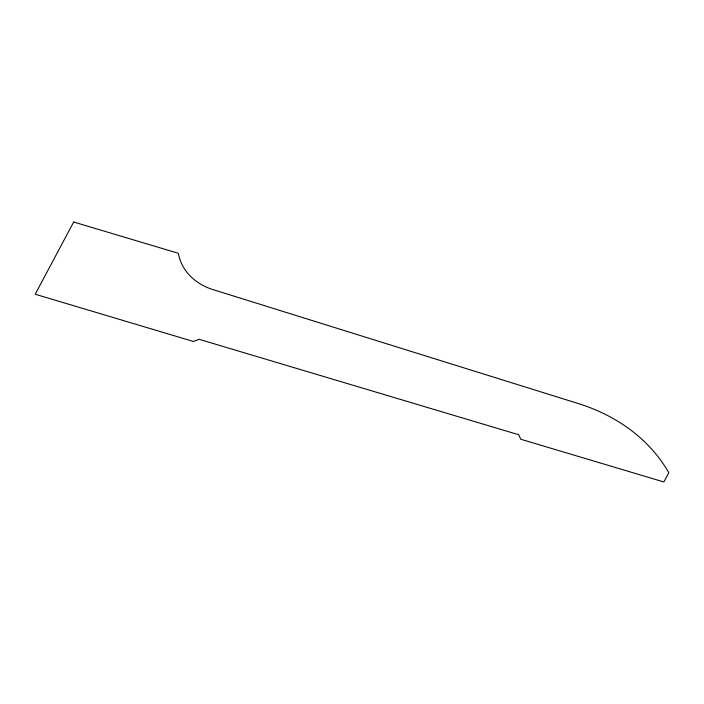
<?xml version="1.0" encoding="UTF-8"?>
<svg xmlns="http://www.w3.org/2000/svg" width="704" height="704" viewBox="0 0 704 704"><rect width="100%" height="100%" fill="white"/><g stroke="black" fill="none" stroke-linecap="round" stroke-linejoin="round"><path stroke-width="1.06" d="M73.682 222.033L35.2 294.228L193.512 341.502L199.109 339.302L518.742 434.746L520.775 439.234L663.881 481.967L668.8 472.736A192.746 156.719 -15.8 0 0 577.949 403.436L211.93 289.274A63.571 51.691 -15.8 0 1 178.323 253.282L73.682 222.033"/></g></svg>
